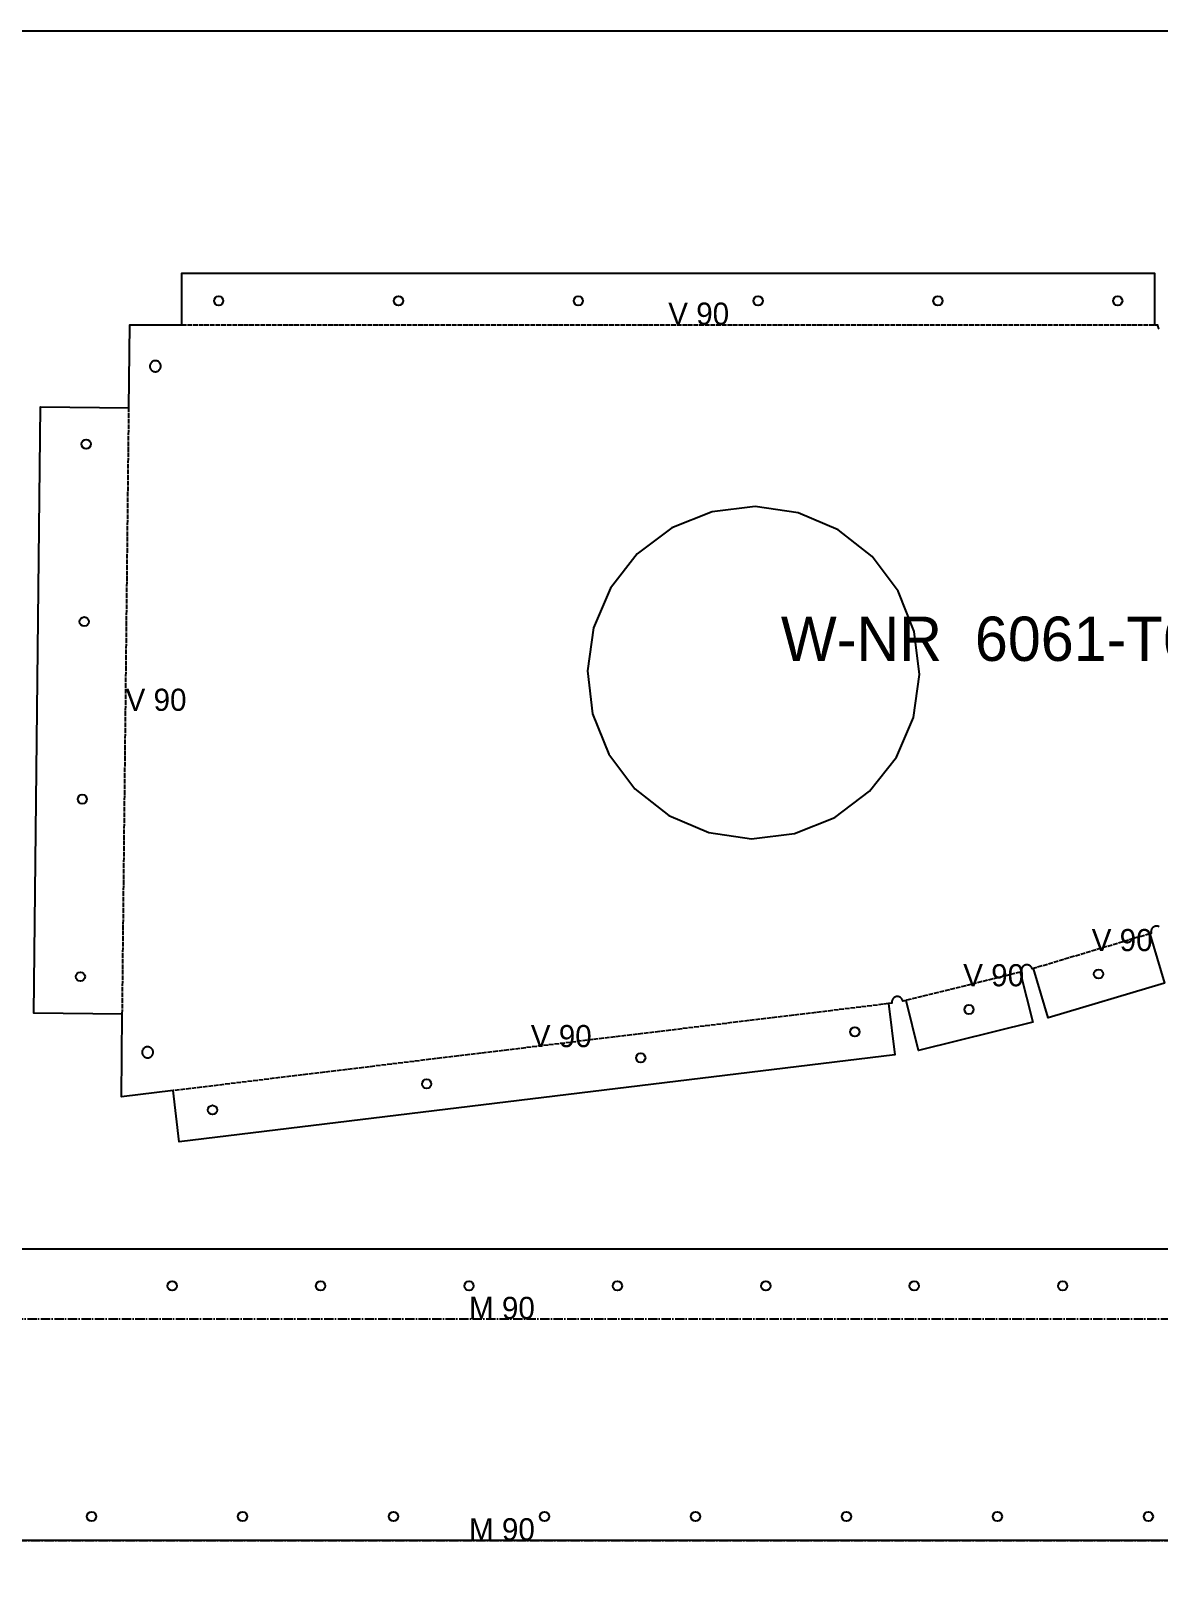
# Model space of a CAD drawing. Header units: millimetres. Extents: x 0 to 2438, y 0 to 1219.
# Drawn here: x 1860.4 to 2166, y 797.4 to 1219 of the extents above; entities that cross this region are included whole.
import ezdxf

# ---------------------------------------------------------------- set-up
doc = ezdxf.new("R2010")
doc.units = ezdxf.units.MM
doc.linetypes.add('DASHDOT', pattern=[3.556, 2.54, -0.508, 0, -0.508])
doc.linetypes.add('DASHED', pattern=[1.524, 1.27, -0.254])
for name, color, linetype in [('CUT', 7, 'CONTINUOUS'), ('ETCH', 8, 'CONTINUOUS'), ('HOLE', 6, 'CONTINUOUS'), ('MOUNTAIN', 5, 'DASHDOT'), ('VALLEY', 1, 'DASHED')]:
    doc.layers.add(name, color=color, linetype=linetype)

msp = doc.modelspace()

# ---------------------------------------------------------------- linework, layer by layer
at = {"layer": 'CUT'}
msp.add_lwpolyline([(2166.04, 976.31), (2165.91, 976.37), (2165.77, 976.42), (2165.62, 976.45), (2165.48, 976.47), (2165.33, 976.47), (2165.18, 976.47), (2165.04, 976.44), (2164.9, 976.4), (2164.76, 976.35), (2164.63, 976.29), (2164.5, 976.21), (2164.38, 976.12), (2164.28, 976.02), (2164.18, 975.91), (2164.09, 975.79), (2164.02, 975.66), (2163.96, 975.53), (2163.91, 975.39), (2163.88, 975.25), (2163.86, 975.1), (2163.85, 974.95), (2163.86, 974.81), (2163.88, 974.66), (2163.92, 974.52), (2163.93, 974.5), (2163.56, 974.39), (2167.56, 961), (2136.03, 951.58), (2132.03, 964.96), (2131.69, 964.86), (2131.67, 964.93), (2131.62, 965.07), (2131.55, 965.2), (2131.47, 965.32), (2131.38, 965.44), (2131.28, 965.55), (2131.17, 965.65), (2131.05, 965.73), (2130.93, 965.81), (2130.79, 965.87), (2130.65, 965.92), (2130.51, 965.95), (2130.36, 965.97), (2130.22, 965.97), (2130.07, 965.96), (2129.92, 965.94), (2129.78, 965.9), (2129.64, 965.85), (2129.51, 965.79), (2129.39, 965.71), (2129.27, 965.62), (2129.16, 965.52), (2129.07, 965.41), (2128.98, 965.29), (2128.91, 965.16), (2128.84, 965.03), (2128.8, 964.89), (2128.76, 964.75), (2128.74, 964.6), (2128.74, 964.45), (2128.75, 964.31), (2128.77, 964.16), (2128.79, 964.07), (2128.45, 963.98), (2131.8, 950.42), (2100.85, 942.76), (2097.5, 956.32), (2096.61, 956.1), (2096.59, 956.2), (2096.56, 956.34), (2096.5, 956.48), (2096.44, 956.61), (2096.36, 956.74), (2096.27, 956.85), (2096.17, 956.96), (2096.06, 957.06), (2095.94, 957.15), (2095.81, 957.22), (2095.68, 957.28), (2095.54, 957.33), (2095.4, 957.36), (2095.25, 957.38), (2095.11, 957.39), (2094.96, 957.38), (2094.81, 957.35), (2094.67, 957.32), (2094.53, 957.26), (2094.4, 957.2), (2094.28, 957.12), (2094.16, 957.03), (2094.05, 956.93), (2093.95, 956.82), (2093.87, 956.7), (2093.79, 956.58), (2093.73, 956.44), (2093.69, 956.3), (2093.65, 956.16), (2093.63, 956.01), (2093.63, 955.87), (2093.64, 955.72), (2093.66, 955.57), (2093.66, 955.56), (2092.76, 955.45), (2094.44, 941.58), (1900.53, 918), (1898.85, 931.87), (1884.86, 930.17), (1885.11, 952.64), (1861.14, 952.91), (1862.93, 1117.21), (1886.9, 1116.95), (1887.14, 1139.43), (1901.23, 1139.43), (1901.23, 1153.4), (2164.84, 1153.4), (2164.84, 1139.43), (2165.66, 1139.43), (2165.65, 1139.28), (2165.66, 1139.14), (2165.68, 1138.99), (2165.72, 1138.85), (2165.77, 1138.71), (2165.84, 1138.58), (2165.91, 1138.45), (2166, 1138.34)], dxfattribs=at)
for points in [[(1894.65, 1126.81), (1894.79, 1126.88), (1894.91, 1126.96), (1895.03, 1127.05), (1895.14, 1127.15), (1895.23, 1127.26), (1895.32, 1127.38), (1895.39, 1127.5), (1895.45, 1127.64), (1895.5, 1127.78), (1895.54, 1127.92), (1895.56, 1128.07), (1895.56, 1128.21), (1895.55, 1128.36), (1895.53, 1128.51), (1895.49, 1128.65), (1895.44, 1128.79), (1895.37, 1128.92), (1895.3, 1129.04), (1895.21, 1129.16), (1895.11, 1129.27), (1895, 1129.36), (1894.88, 1129.45), (1894.75, 1129.52), (1894.62, 1129.59), (1894.48, 1129.63), (1894.33, 1129.67), (1894.19, 1129.69), (1894.04, 1129.69), (1893.89, 1129.68), (1893.75, 1129.66), (1893.61, 1129.62), (1893.47, 1129.57), (1893.34, 1129.5), (1893.21, 1129.43), (1893.09, 1129.34), (1892.99, 1129.24), (1892.89, 1129.13), (1892.8, 1129.01), (1892.73, 1128.88), (1892.67, 1128.75), (1892.62, 1128.61), (1892.59, 1128.46), (1892.57, 1128.32), (1892.56, 1128.17), (1892.57, 1128.02), (1892.59, 1127.88), (1892.63, 1127.74), (1892.68, 1127.6), (1892.75, 1127.47), (1892.83, 1127.34), (1892.92, 1127.22), (1893.02, 1127.12), (1893.13, 1127.02), (1893.25, 1126.93), (1893.37, 1126.86), (1893.51, 1126.8), (1893.65, 1126.75), (1893.79, 1126.72), (1893.94, 1126.7), (1894.08, 1126.69), (1894.23, 1126.7), (1894.37, 1126.73), (1894.52, 1126.76), (1894.65, 1126.81)], [(2044, 1001.81), (2055.63, 1000.15), (2067.3, 1001.56), (2078.2, 1005.94), (2087.6, 1012.99), (2094.85, 1022.23), (2099.46, 1033.03), (2101.12, 1044.66), (2099.71, 1056.32), (2095.34, 1067.23), (2088.29, 1076.62), (2079.05, 1083.87), (2068.24, 1088.49), (2056.61, 1090.15), (2044.95, 1088.74), (2034.05, 1084.36), (2024.65, 1077.32), (2017.4, 1068.07), (2012.79, 1057.27), (2011.13, 1045.64), (2012.53, 1033.98), (2016.91, 1023.08), (2023.96, 1013.68), (2033.2, 1006.43), (2044, 1001.81)], [(1892.43, 940.83), (1892.57, 940.88), (1892.7, 940.94), (1892.83, 941.02), (1892.94, 941.11), (1893.05, 941.21), (1893.15, 941.32), (1893.23, 941.44), (1893.31, 941.57), (1893.37, 941.7), (1893.42, 941.84), (1893.45, 941.98), (1893.47, 942.13), (1893.48, 942.28), (1893.47, 942.42), (1893.44, 942.57), (1893.41, 942.71), (1893.35, 942.85), (1893.29, 942.98), (1893.21, 943.11), (1893.12, 943.22), (1893.02, 943.33), (1892.91, 943.43), (1892.79, 943.52), (1892.66, 943.59), (1892.53, 943.65), (1892.39, 943.7), (1892.25, 943.73), (1892.1, 943.75), (1891.96, 943.76), (1891.81, 943.75), (1891.66, 943.72), (1891.52, 943.69), (1891.38, 943.63), (1891.25, 943.57), (1891.13, 943.49), (1891.01, 943.4), (1890.9, 943.3), (1890.8, 943.19), (1890.72, 943.07), (1890.64, 942.95), (1890.58, 942.81), (1890.53, 942.67), (1890.5, 942.53), (1890.48, 942.38), (1890.48, 942.24), (1890.49, 942.09), (1890.51, 941.94), (1890.55, 941.8), (1890.6, 941.66), (1890.66, 941.53), (1890.74, 941.41), (1890.83, 941.29), (1890.93, 941.18), (1891.04, 941.08), (1891.16, 941), (1891.29, 940.92), (1891.42, 940.86), (1891.56, 940.82), (1891.7, 940.78), (1891.85, 940.76), (1892, 940.76), (1892.14, 940.77), (1892.29, 940.79), (1892.43, 940.83)], [(1610.08, 0), (1610.08, 851.72), (1629.06, 851.72), (1629.06, 870), (1647.34, 870), (1647.34, 888.97), (2310.77, 888.97), (2310.77, 870), (2329.06, 870), (2329.06, 851.72), (2348.03, 851.72), (2348.03, 0), (2269.06, 0), (2269.06, 810), (1689.06, 810), (1689.06, 0), (1610.08, 0)]]:
    msp.add_lwpolyline(points, close=True, dxfattribs=at)
at = {"layer": 'ETCH'}
msp.add_lwpolyline([(0, 0), (2438, 0), (2438, 1219), (0, 1219)], close=True, dxfattribs=at)
at = {"layer": 'HOLE'}
for centre in [(1911.23, 1145.9), (1959.95, 1145.9), (2008.67, 1145.9), (2057.4, 1145.9), (2106.12, 1145.9), (2154.84, 1145.9), (1875.32, 1107.08), (1874.79, 1058.98), (1874.27, 1010.87), (1873.75, 962.77), (2149.65, 963.48), (2114.53, 953.87), (2083.61, 947.82), (2025.59, 940.76), (1967.57, 933.71), (1909.55, 926.65), (1898.63, 878.97), (1938.84, 878.97), (1979.06, 878.97), (2019.27, 878.97), (2059.48, 878.97), (2099.7, 878.97), (2139.91, 878.97), (1876.78, 816.47), (1917.69, 816.47), (1958.6, 816.47), (1999.51, 816.47), (2040.42, 816.47), (2081.33, 816.47), (2122.24, 816.47), (2163.15, 816.47)]:
    msp.add_circle(centre, 1.25, dxfattribs=at)
at = {"layer": 'MOUNTAIN'}
for p, q in [((1647.34, 870), (2310.77, 870)), ((1703.14, 810), (2254.97, 810))]:
    msp.add_line(p, q, dxfattribs=at)
at = {"layer": 'VALLEY'}
for p, q in [((1901.23, 1139.43), (2164.84, 1139.43)), ((1885.11, 952.64), (1886.9, 1116.95)), ((2163.56, 974.39), (2132.03, 964.96)), ((2128.45, 963.98), (2097.5, 956.32)), ((2092.76, 955.45), (1898.85, 931.87))]:
    msp.add_line(p, q, dxfattribs=at)

# ---------------------------------------------------------------- texts
at = {"layer": 'ETCH'}
for s, height, p in [('V 90', 6, (2033.04, 1139.43)), ('W-NR  6061-T6 0.020in', 12, (2063.56, 1048.33)), ('V 90', 6, (1886, 1034.8)), ('V 90', 6, (2147.79, 969.68)), ('V 90', 6, (2112.97, 960.15)), ('V 90', 6, (1995.8, 943.66)), ('M 90', 6, (1979.06, 870)), ('M 90', 6, (1979.06, 810))]:
    msp.add_text(s, height=height, dxfattribs=at).set_placement(p)

doc.saveas('drawing.dxf')
